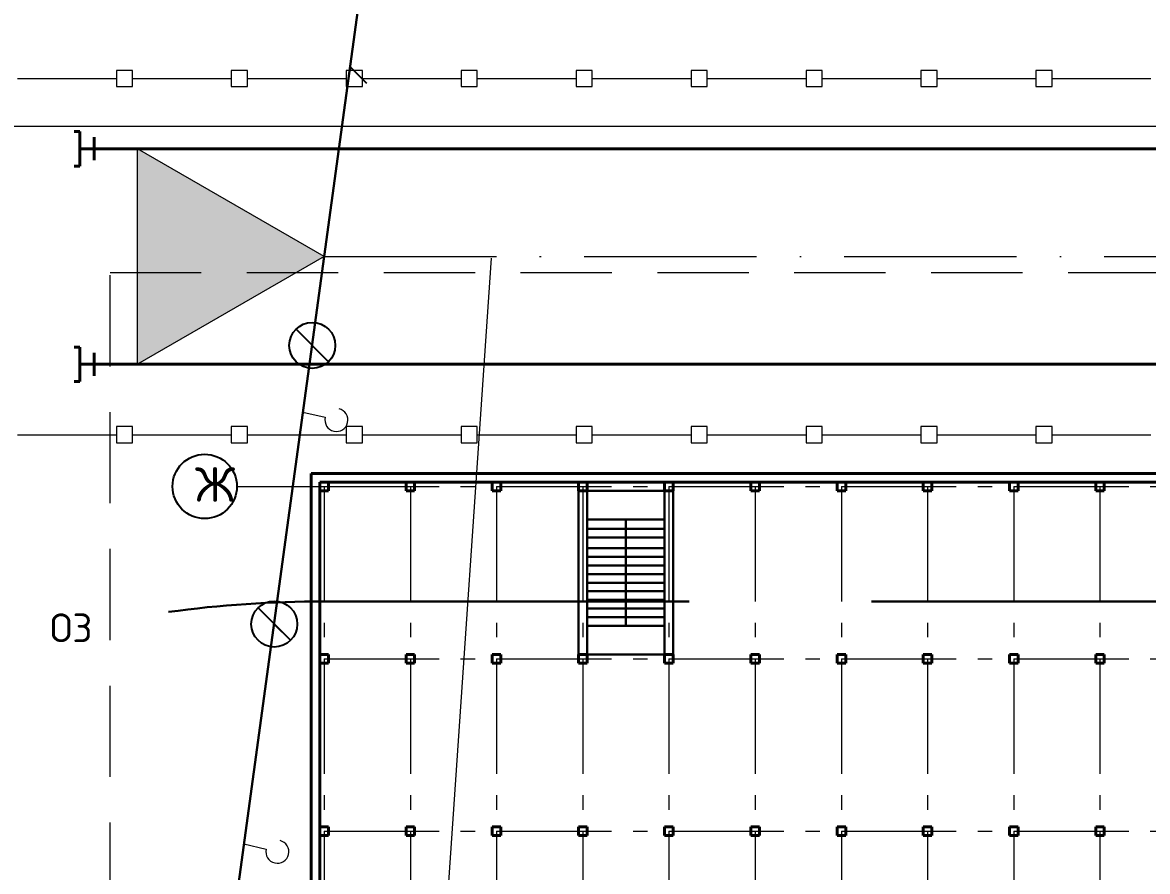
# Model space of a CAD drawing. Header units: millimetres. Extents: x -782 to 10910, y 3841 to 13237.
# Drawn here: x -609.9 to -531.6, y 4578 to 4637.1 of the extents above; entities that cross this region are included whole.
import ezdxf

# ---------------------------------------------------------------- set-up
doc = ezdxf.new("R2010")
doc.units = ezdxf.units.MM
for name, pattern in [('ACAD_ISO10W100', [18, 12, -3, 0, -3]), ('GOST2.303 6', [12, 8, -1.5, 1, -1.5]), ('штриховая2', [9.525, 6.35, -3.175])]:
    doc.linetypes.add(name, pattern=pattern)
doc.layers.add('1', color=7, linetype='Continuous')
doc.layers.add('Оbводка', color=1, linetype='Continuous', lineweight=90)
doc.styles.add('Isocpeur', font='isocpeur.ttf')

msp = doc.modelspace()

# ---------------------------------------------------------------- hatches: boundary and pattern name
at = {"lineweight": 25}
h = msp.add_hatch(dxfattribs=at)
h.set_pattern_fill('ANSI31', color=256)
h.paths.add_polyline_path([(-368.191661, 4463.807408), (-373.728346, 4463.807408), (-373.728346, 4456.807408), (-369.148621, 4456.807408)])
h.paths.add_polyline_path([(-395.838756, 4466.392732), (-395.525305, 4468.691212, -0.033531004), (-397.946103, 4470.807408), (-579.946103, 4470.807408, -0.033546474), (-582.368081, 4468.690313), (-582.053972, 4466.392661, -0.454591532), (-580.237257, 4464.807408), (-397.654949, 4464.807408, -0.454492205)])
h.paths.add_polyline_path([(-369.748667, 4685.053568), (-370.828143, 4685.160867, -0.097320235), (-378.998894, 4680.813979), (-608.743581, 4680.807442), (-609.838767, 4672.796344, -0.071737884), (-603.062159, 4673.807128), (-596.916666, 4673.836845, -0.164269753), (-582.368081, 4668.924503), (-582.053972, 4671.222156, -0.374956444), (-583.437252, 4672.807408, -1), (-580.237257, 4672.807408), (-397.654949, 4672.807408, -1), (-394.454955, 4672.807408, -0.381458001), (-395.874355, 4671.217636), (-395.556386, 4668.870434, -0.164703998), (-380.97554, 4673.807408), (-368.225183, 4673.807408)])
h.paths.add_polyline_path([(-603.696659, 4674.934966, -1), (-603.37666, 4674.934966, -1)], flags=16)
h.paths.add_polyline_path([(-395.874355, 4671.217636, -0.447745786), (-397.654949, 4672.807408), (-580.237257, 4672.807408, -0.454591532), (-582.053972, 4671.222156), (-582.368081, 4668.924503, -0.033546474), (-579.946103, 4666.807408), (-397.916183, 4666.807838, -0.032682346), (-395.556386, 4668.870434)])
h.paths.add_polyline_path([(-468.071309, 4672.209808), (-468.071309, 4678.809808), (-472.871309, 4678.809808), (-472.871309, 4672.209808)], flags=24)
h.paths.add_polyline_path([(-468.071309, 4664.861306), (-468.071309, 4671.461306), (-472.871309, 4671.461306), (-472.871309, 4664.861306)], flags=9)
h.paths.add_polyline_path([(-568.008949, 4665.132408), (-561.808949, 4665.132408), (-561.808949, 4669.932408), (-568.008949, 4669.932408)], flags=9)
h = msp.add_hatch(dxfattribs=at)
h.set_pattern_fill('AR-CONC', color=256, scale=0.025)
h.paths.add_polyline_path([(-608.743586, 4680.807408), (-609.946103, 4680.807408, 0.085693329), (-617.993627, 4679.417967), (-617.98751, 4668.509175, -0.096812565), (-609.838767, 4672.796344)])
h.paths.add_polyline_path([(-617.98751, 4668.509175), (-617.993627, 4679.417967, 0.317259017), (-633.946103, 4656.807408), (-633.946103, 4480.807408, 0.414213562), (-609.946103, 4456.807408), (-608.743586, 4456.807408), (-609.700546, 4463.807408), (-609.838767, 4464.818472, -0.331250642), (-626.946103, 4487.807408), (-626.946103, 4649.807408, -0.170440016), (-621.679003, 4664.810023, -0.232505761), (-622.146101, 4665.760209, -0.671055341), (-620.090862, 4666.601968, -0.029601779)])
h.paths.add_polyline_path([(-620.687894, 4666.669257), (-615.287894, 4666.669257), (-615.287894, 4671.469257), (-620.687894, 4671.469257)], flags=25)
h.paths.add_polyline_path([(-633.514713, 4548.873557), (-626.914713, 4548.873557), (-626.914713, 4553.673557), (-633.514713, 4553.673557)], flags=24)
h.paths.add_polyline_path([(-632.021103, 4479.706118), (-625.421103, 4479.706118), (-625.421103, 4484.506118), (-632.021103, 4484.506118)], flags=24)
h.paths.add_polyline_path([(-634.133065, 4600.843937), (-630.443071, 4600.843937), (-630.443071, 4605.16393), (-634.133065, 4605.16393)], flags=9)
at = {"lineweight": 20}
h = msp.add_hatch(dxfattribs=at)
h.set_pattern_fill('AR-CONC', color=256, scale=0.025)
h.paths.add_polyline_path([(-316.353466, 4463.807408), (-368.191661, 4463.807408), (-369.148621, 4456.807408), (-316.353466, 4456.807408)])
edge = h.paths.add_edge_path()
edge.add_line((-368.191661, 4463.807408), (-387.037143, 4463.807408))
edge.add_arc((-387.037143, 4475.807794), 12.000386, 223.86662461, 270, ccw=False)
edge.add_line((-395.688881, 4467.491743), (-395.838756, 4466.392732))
edge.add_arc((-396.054952, 4464.807408), 1.599997, 0, 82.23429528, ccw=False)
edge.add_arc((-396.054952, 4464.807408), 1.599997, -180, 0, ccw=False)
edge.add_line((-397.654949, 4464.807408), (-580.237257, 4464.807408))
edge.add_arc((-581.837255, 4464.807408), 1.599997, -180, 0, ccw=False)
edge.add_arc((-581.837255, 4464.807408), 1.599997, 97.78457087, 180, ccw=False)
edge.add_line((-582.053972, 4466.392661), (-582.204114, 4467.490923))
edge.add_arc((-590.855063, 4475.807794), 12.000386, 270, 316.12794469, ccw=False)
edge.add_line((-590.855063, 4463.807408), (-609.700546, 4463.807408))
edge.add_line((-609.700546, 4463.807408), (-608.743586, 4456.807408))
edge.add_line((-608.743586, 4456.807408), (-369.148621, 4456.807408))
edge.add_line((-369.148621, 4456.807408), (-368.191661, 4463.807408))
edge = h.paths.add_edge_path()
edge.add_arc((-387.037143, 4475.807794), 12.000386, 204.62550124, 223.86662461, ccw=False)
edge.add_line((-397.946103, 4470.807408), (-490.693853, 4470.807408))
edge.add_arc((-491.827745, 4471.200197), 1.199998, 199.10645728, 340.89354272, ccw=False)
edge.add_line((-492.961638, 4470.807408), (-579.946103, 4470.807408))
edge.add_arc((-590.855063, 4475.807794), 12.000386, 316.12794469, 335.37449876, ccw=False)
edge.add_line((-582.204114, 4467.490923), (-582.053972, 4466.392661))
edge.add_arc((-581.837255, 4464.807408), 1.599997, 0, 97.78457087, ccw=False)
edge.add_line((-580.237257, 4464.807408), (-397.654949, 4464.807408))
edge.add_arc((-396.054952, 4464.807408), 1.599997, 82.23429528, 180, ccw=False)
edge.add_line((-395.838756, 4466.392732), (-395.688881, 4467.491743))
edge = h.paths.add_edge_path()
edge.add_line((-369.173453, 4680.807408), (-608.743586, 4680.807408))
edge.add_line((-608.743586, 4680.807408), (-609.700546, 4673.807408))
edge.add_line((-609.700546, 4673.807408), (-590.855063, 4673.807408))
edge.add_arc((-590.855063, 4661.807022), 12.000386, 43.87205531, 90, ccw=False)
edge.add_line((-582.204114, 4670.123893), (-582.053972, 4671.222156))
edge.add_arc((-581.837255, 4672.807408), 1.599997, 180, 262.21542913, ccw=False)
edge.add_arc((-581.837255, 4672.807408), 1.599997, 0, 180, ccw=False)
edge.add_line((-580.237257, 4672.807408), (-397.654949, 4672.807408))
edge.add_arc((-396.054952, 4672.807408), 1.599997, 0, 180, ccw=False)
edge.add_arc((-396.054952, 4672.807408), 1.599997, -83.51900907, 0, ccw=False)
edge.add_line((-395.874355, 4671.217636), (-395.556386, 4668.870434))
edge.add_arc((-336.114625, 4576.116626), 110.1662, 117.53133097, 122.65399107, ccw=False)
edge.add_line((-387.037143, 4673.807408), (-368.225183, 4673.807408))
edge.add_line((-368.225183, 4673.807408), (-369.173453, 4680.807408))
edge = h.paths.add_edge_path()
edge.add_line((-608.743586, 4680.807408), (-617.994481, 4680.807408))
edge.add_line((-617.994481, 4680.807408), (-617.990367, 4673.414839))
edge.add_arc((-614.946103, 4661.807408), 12, 90, 104.69589657, ccw=False)
edge.add_line((-614.946103, 4673.807408), (-609.700546, 4673.807408))
edge.add_line((-609.700546, 4673.807408), (-608.743586, 4680.807408))
edge = h.paths.add_edge_path()
edge.add_line((-395.556386, 4668.870434), (-395.874355, 4671.217636))
edge.add_arc((-396.054952, 4672.807408), 1.599997, 180, 276.48099093, ccw=False)
edge.add_line((-397.654949, 4672.807408), (-580.237257, 4672.807408))
edge.add_arc((-581.837255, 4672.807408), 1.599997, -97.78457087, 0, ccw=False)
edge.add_line((-582.053972, 4671.222156), (-582.204114, 4670.123893))
edge.add_arc((-590.855063, 4661.807022), 12.000386, 24.62550124, 43.87205531, ccw=False)
edge.add_line((-579.946103, 4666.807408), (-495.336234, 4666.807408))
edge.add_arc((-494.750257, 4665.760209), 1.199998, 60.7700888, 119.2299112, ccw=False)
edge.add_line((-494.164279, 4666.807408), (-397.946103, 4666.807408))
edge.add_arc((-395.805836, 4666.743802), 2.141212, 83.30987815, 178.29773268, ccw=False)
h.paths.add_polyline_path([(-493.997563, 4666.092173), (-490.757568, 4666.092173), (-490.757568, 4666.807408), (-493.997563, 4666.807408)])
h.paths.add_polyline_path([(-368.225183, 4673.807408), (-316.353466, 4673.807408), (-316.353466, 4680.807408), (-369.173453, 4680.807408)])
edge = h.paths.add_edge_path()
edge.add_arc((-609.946103, 4656.807408), 24, 109.59180627, 180)
edge.add_line((-633.946103, 4656.807408), (-633.946103, 4480.807408))
edge.add_arc((-609.946103, 4480.807408), 24, 180, 270)
edge.add_line((-609.946103, 4456.807408), (-608.743586, 4456.807408))
edge.add_line((-608.743586, 4456.807408), (-609.700546, 4463.807408))
edge.add_line((-609.700546, 4463.807408), (-614.946103, 4463.807408))
edge.add_arc((-637.916666, 4452.836845), 25.455844, 25.52877937, 64.47122063)
edge.add_line((-626.946103, 4475.807408), (-626.946103, 4661.807408))
edge.add_arc((-614.946103, 4661.807408), 12, 104.69589657, 180, ccw=False)
edge.add_line((-617.990367, 4673.414839), (-617.993708, 4679.417938))
at = {"lineweight": 25}
h = msp.add_hatch(dxfattribs=at)
h.set_pattern_fill('AR-CONC', color=256, scale=0.025)
h.paths.add_polyline_path([(-583.437252, 4464.807408, -0.374956444), (-582.053972, 4466.392661), (-582.204114, 4467.490923, -0.204033738), (-590.855063, 4463.807408), (-602.946103, 4463.807408, -0.072953131), (-609.838767, 4464.818472), (-608.743586, 4456.807408), (-375.228346, 4456.807408), (-375.228346, 4463.807408), (-387.037143, 4463.807408, -0.077886135), (-390.708441, 4464.382785), (-394.459977, 4464.680734, -0.96113778), (-397.654949, 4464.807408), (-580.237257, 4464.807408, -1)])
h.paths.add_polyline_path([(-633.514713, 4548.873557), (-626.914713, 4548.873557), (-626.914713, 4553.673557), (-633.514713, 4553.673557)], flags=24)
h.paths.add_polyline_path([(-632.021103, 4479.706118), (-625.421103, 4479.706118), (-625.421103, 4484.506118), (-632.021103, 4484.506118)], flags=24)
h.paths.add_polyline_path([(-634.133065, 4600.843937), (-630.443071, 4600.843937), (-630.443071, 4605.16393), (-634.133065, 4605.16393)], flags=9)
h.paths.add_polyline_path([(-468.071309, 4457.905008), (-468.071309, 4464.505008), (-472.871309, 4464.505008), (-472.871309, 4457.905008)], flags=24)
edge = h.paths.add_edge_path()
edge.add_arc((-609.946103, 4656.807408), 24, 109.59160183, 180)
edge.add_line((-633.946103, 4656.807408), (-633.946103, 4480.807408))
edge.add_arc((-609.946103, 4480.807408), 24, 180, 270)
edge.add_line((-609.946103, 4456.807408), (-608.743586, 4456.807408))
edge.add_line((-608.743586, 4456.807408), (-609.700546, 4463.807408))
edge.add_line((-609.700546, 4463.807408), (-609.838767, 4464.818472))
edge.add_arc((-602.946103, 4487.807408), 24, 180, 253.30994122, ccw=False)
edge.add_line((-626.946103, 4487.807408), (-626.946103, 4661.807408))
edge.add_arc((-614.946103, 4661.807408), 12, 104.69537151, 180, ccw=False)
edge.add_line((-617.990261, 4673.414867), (-617.993627, 4679.417967))
at = {"lineweight": 20}
h = msp.add_hatch(dxfattribs=at)
h.set_pattern_fill('ANSI31', color=256, angle=90)
h.set_pattern_definition([(135, (-2824.641, 1373.7972), (-2.245064, -2.245064), [])])
h.paths.add_polyline_path([(-579.946103, 4470.807408, -0.084176912), (-582.204114, 4467.490923), (-582.053972, 4466.392661, -0.454591532), (-580.237257, 4464.807408), (-397.654949, 4464.807408, -0.454492205), (-395.838756, 4466.392732), (-395.688881, 4467.491743, -0.084153049), (-397.946103, 4470.807408), (-490.693853, 4470.807408, -0.71189231), (-492.961638, 4470.807408)])
h.paths.add_polyline_path([(-580.237257, 4672.807408, -0.454591532), (-582.053972, 4671.222156), (-582.204114, 4670.123893, -0.084176912), (-579.946103, 4666.807408), (-495.336234, 4666.807408, -0.260759243), (-494.164279, 4666.807408), (-397.946103, 4666.807408, -0.083164554), (-395.721467, 4670.089038), (-395.874355, 4671.217636, -0.447745786), (-397.654949, 4672.807408)])
h.paths.add_polyline_path([(-493.99518, 4666.152561), (-488.59518, 4666.152561), (-488.59518, 4670.952561), (-493.99518, 4670.952561)], flags=9)
h.paths.add_polyline_path([(-360.290529, 4665.506476), (-355.290529, 4665.506476), (-355.290529, 4670.306476), (-360.290529, 4670.306476)], flags=9)
h = msp.add_hatch(color=256, dxfattribs=at)
h.dxf.hatch_style = 1
h.paths.add_polyline_path([(-375.946102, 4517.907408), (-387.039436, 4517.907408), (-388.946103, 4516.807408), (-375.946102, 4509.307408)])
h.paths.add_polyline_path([(-375.946102, 4524.307408), (-387.039436, 4517.907408), (-375.946102, 4517.907408)])
h.paths.add_polyline_path([(-590.868024, 4516.560537), (-591.163415, 4516.71995), (-590.600979, 4517.762144), (-590.85277, 4517.907408), (-601.946105, 4517.907408), (-601.946105, 4509.307408), (-591.543478, 4515.308923)])
h.paths.add_polyline_path([(-601.946105, 4524.307408), (-601.946105, 4517.907408), (-590.85277, 4517.907408)])
h.paths.add_polyline_path([(-590.85277, 4619.707408), (-601.946105, 4619.707408), (-601.946105, 4613.307408)])
h.paths.add_polyline_path([(-601.946105, 4628.307408), (-601.946105, 4619.707408), (-590.85277, 4619.707408), (-588.946103, 4620.807408)])
h.paths.add_polyline_path([(-375.946102, 4619.707408), (-387.039436, 4619.707408), (-375.946102, 4613.307408)])
h.paths.add_polyline_path([(-375.946102, 4628.307408), (-387.186612, 4621.822499), (-387.252892, 4621.543297), (-386.926307, 4621.465769), (-387.30707, 4619.861812), (-387.039436, 4619.707408), (-375.946102, 4619.707408)])

# ---------------------------------------------------------------- linework, layer by layer
at = {"lineweight": 30}
for p, q in [((-588.946103, 4620.807408), (-581.837255, 4672.807408)), ((-595.989439, 4569.286622), (-588.946103, 4620.807408)), ((-570.646103, 4605.107408), (-565.246103, 4605.107408)), ((-571.246103, 4604.507408), (-571.246103, 4593.107408)), ((-570.646103, 4593.107408), (-570.646103, 4604.507408)), ((-570.646103, 4604.507408), (-570.646103, 4602.507408)), ((-570.646103, 4604.507408), (-565.246103, 4604.507408)), ((-565.246103, 4604.507408), (-565.246103, 4593.107408)), ((-564.646103, 4593.107408), (-564.646103, 4604.507408)), ((-570.646103, 4602.507408), (-565.246103, 4602.507408)), ((-570.646103, 4601.846091), (-565.246103, 4601.846091)), ((-567.946103, 4595.107408), (-567.946103, 4602.507408)), ((-570.646103, 4601.246091), (-565.246103, 4601.246091)), ((-570.646103, 4600.507408), (-565.246103, 4600.507408)), ((-570.646103, 4599.907408), (-565.246103, 4599.907408)), ((-570.646103, 4599.307408), (-565.246103, 4599.307408)), ((-570.646103, 4598.707408), (-565.246103, 4598.707408)), ((-570.646103, 4598.107408), (-565.246103, 4598.107408)), ((-570.646103, 4597.507408), (-565.246103, 4597.507408)), ((-570.646103, 4596.907408), (-565.246103, 4596.907408)), ((-570.646103, 4596.307408), (-565.246103, 4596.307408)), ((-570.646103, 4595.707408), (-565.246103, 4595.707408)), ((-570.646103, 4593.107408), (-570.646103, 4595.107408)), ((-570.646103, 4595.107408), (-565.246103, 4595.107408)), ((-565.246103, 4593.107408), (-570.646103, 4593.107408))]:
    msp.add_line(p, q, dxfattribs=at)
at = {"lineweight": 25}
for p, q in [((-587.1272, 4634.017202), (-585.995831, 4632.885833)), ((-588.640803, 4613.49073), (-590.903541, 4615.753468)), ((-589.772172, 4614.622099), (-588.640803, 4613.49073)), ((-591.285776, 4594.095627), (-593.548514, 4596.358365)), ((-570.646103, 4595.107408), (-570.646103, 4595.707408)), ((-592.417145, 4595.226996), (-591.285776, 4594.095627))]:
    msp.add_line(p, q, dxfattribs=at)
at = {"lineweight": 20}
for p, q in [((-610.286104, 4633.195352), (-603.406116, 4633.195352)), ((-602.286118, 4633.195352), (-595.406129, 4633.195352)), ((-594.286131, 4633.195352), (-587.406142, 4633.195352)), ((-586.286144, 4633.195352), (-579.406156, 4633.195352)), ((-578.286158, 4633.195352), (-571.406169, 4633.195352)), ((-570.286171, 4633.195352), (-563.406182, 4633.195352)), ((-562.286184, 4633.195352), (-555.406196, 4633.195352)), ((-554.286198, 4633.195352), (-547.406209, 4633.195352)), ((-546.286211, 4633.195352), (-539.406222, 4633.195352)), ((-538.286224, 4633.195352), (-531.406236, 4633.195352)), ((-601.946105, 4627.50741), (-601.946105, 4628.307408)), ((-601.946105, 4613.307408), (-601.946105, 4628.307408)), ((-588.946103, 4620.807408), (-601.946105, 4628.307408)), ((-588.946103, 4620.807408), (-601.946105, 4613.307408)), ((-580.83881, 4568.817203), (-577.309, 4620.697261)), ((-610.286104, 4608.407408), (-603.406116, 4608.407408)), ((-602.286118, 4608.407408), (-595.406129, 4608.407408)), ((-594.286131, 4608.407408), (-587.406142, 4608.407408)), ((-586.286144, 4608.407408), (-579.406156, 4608.407408)), ((-578.286158, 4608.407408), (-571.406169, 4608.407408)), ((-570.286171, 4608.407408), (-563.406182, 4608.407408)), ((-562.286184, 4608.407408), (-555.406196, 4608.407408)), ((-554.286198, 4608.407408), (-547.406209, 4608.407408)), ((-546.286211, 4608.407408), (-539.406222, 4608.407408)), ((-538.286224, 4608.407408), (-531.406236, 4608.407408))]:
    msp.add_line(p, q, dxfattribs=at)
at = {"lineweight": 13}
for p, q in [((-602.286118, 4633.755351), (-603.406116, 4633.755351)), ((-603.406116, 4633.755351), (-603.406116, 4632.635353)), ((-602.286118, 4632.635353), (-602.286118, 4633.755351)), ((-594.286131, 4633.755351), (-595.406129, 4633.755351)), ((-595.406129, 4633.755351), (-595.406129, 4632.635353)), ((-594.286131, 4632.635353), (-594.286131, 4633.755351)), ((-586.286144, 4633.755351), (-587.406142, 4633.755351)), ((-587.406142, 4633.755351), (-587.406142, 4632.635353)), ((-586.286144, 4632.635353), (-586.286144, 4633.755351)), ((-578.286158, 4633.755351), (-579.406156, 4633.755351)), ((-579.406156, 4633.755351), (-579.406156, 4632.635353)), ((-578.286158, 4632.635353), (-578.286158, 4633.755351)), ((-570.286171, 4633.755351), (-571.406169, 4633.755351)), ((-571.406169, 4633.755351), (-571.406169, 4632.635353)), ((-570.286171, 4632.635353), (-570.286171, 4633.755351)), ((-562.286184, 4633.755351), (-563.406182, 4633.755351)), ((-563.406182, 4633.755351), (-563.406182, 4632.635353)), ((-562.286184, 4632.635353), (-562.286184, 4633.755351)), ((-554.286198, 4633.755351), (-555.406196, 4633.755351)), ((-555.406196, 4633.755351), (-555.406196, 4632.635353)), ((-554.286198, 4632.635353), (-554.286198, 4633.755351)), ((-546.286211, 4633.755351), (-547.406209, 4633.755351)), ((-547.406209, 4633.755351), (-547.406209, 4632.635353)), ((-546.286211, 4632.635353), (-546.286211, 4633.755351)), ((-538.286224, 4633.755351), (-539.406222, 4633.755351)), ((-539.406222, 4633.755351), (-539.406222, 4632.635353)), ((-538.286224, 4632.635353), (-538.286224, 4633.755351)), ((-603.406116, 4632.635353), (-602.286118, 4632.635353)), ((-595.406129, 4632.635353), (-594.286131, 4632.635353)), ((-587.406142, 4632.635353), (-586.286144, 4632.635353)), ((-579.406156, 4632.635353), (-578.286158, 4632.635353)), ((-571.406169, 4632.635353), (-570.286171, 4632.635353)), ((-563.406182, 4632.635353), (-562.286184, 4632.635353)), ((-555.406196, 4632.635353), (-554.286198, 4632.635353)), ((-547.406209, 4632.635353), (-546.286211, 4632.635353)), ((-539.406222, 4632.635353), (-538.286224, 4632.635353)), ((-590.425436, 4609.986346), (-588.868632, 4609.617086)), ((-602.286118, 4608.967407), (-603.406116, 4608.967407)), ((-603.406116, 4608.967407), (-603.406116, 4607.847409)), ((-602.286118, 4607.847409), (-602.286118, 4608.967407)), ((-594.286131, 4608.967407), (-595.406129, 4608.967407)), ((-595.406129, 4608.967407), (-595.406129, 4607.847409)), ((-594.286131, 4607.847409), (-594.286131, 4608.967407)), ((-586.286144, 4608.967407), (-587.406142, 4608.967407)), ((-587.406142, 4608.967407), (-587.406142, 4607.847409)), ((-586.286144, 4607.847409), (-586.286144, 4608.967407)), ((-578.286158, 4608.967407), (-579.406156, 4608.967407)), ((-579.406156, 4608.967407), (-579.406156, 4607.847409)), ((-578.286158, 4607.847409), (-578.286158, 4608.967407)), ((-570.286171, 4608.967407), (-571.406169, 4608.967407)), ((-571.406169, 4608.967407), (-571.406169, 4607.847409)), ((-570.286171, 4607.847409), (-570.286171, 4608.967407)), ((-562.286184, 4608.967407), (-563.406182, 4608.967407)), ((-563.406182, 4608.967407), (-563.406182, 4607.847409)), ((-562.286184, 4607.847409), (-562.286184, 4608.967407)), ((-554.286198, 4608.967407), (-555.406196, 4608.967407)), ((-555.406196, 4608.967407), (-555.406196, 4607.847409)), ((-554.286198, 4607.847409), (-554.286198, 4608.967407)), ((-546.286211, 4608.967407), (-547.406209, 4608.967407)), ((-547.406209, 4608.967407), (-547.406209, 4607.847409)), ((-546.286211, 4607.847409), (-546.286211, 4608.967407)), ((-538.286224, 4608.967407), (-539.406222, 4608.967407)), ((-539.406222, 4608.967407), (-539.406222, 4607.847409)), ((-538.286224, 4607.847409), (-538.286224, 4608.967407)), ((-603.406116, 4607.847409), (-602.286118, 4607.847409)), ((-595.406129, 4607.847409), (-594.286131, 4607.847409)), ((-587.406142, 4607.847409), (-586.286144, 4607.847409)), ((-579.406156, 4607.847409), (-578.286158, 4607.847409)), ((-571.406169, 4607.847409), (-570.286171, 4607.847409)), ((-563.406182, 4607.847409), (-562.286184, 4607.847409)), ((-555.406196, 4607.847409), (-554.286198, 4607.847409)), ((-547.406209, 4607.847409), (-546.286211, 4607.847409)), ((-539.406222, 4607.847409), (-538.286224, 4607.847409)), ((-594.534213, 4579.931354), (-592.977408, 4579.562095))]:
    msp.add_line(p, q, dxfattribs=at)
at = {"color": 240, "lineweight": 20, "true_color": 0xed1f24}
msp.add_line((-617.885913, 4629.877145), (-415.603295, 4629.877145), dxfattribs=at)
at = {"lineweight": 40}
for p, q in [((-606.346103, 4629.507406), (-605.946103, 4629.507406)), ((-605.946103, 4629.507406), (-605.946103, 4627.10741)), ((-604.946105, 4627.50741), (-604.946105, 4629.107407)), ((-588.946103, 4628.307408), (-605.946103, 4628.307408)), ((-588.946103, 4628.307408), (-388.946103, 4628.307408)), ((-606.346103, 4627.10741), (-605.946103, 4627.10741)), ((-606.346103, 4614.507406), (-605.946103, 4614.507406)), ((-605.946103, 4614.507406), (-605.946103, 4612.10741)), ((-604.946105, 4612.50741), (-604.946105, 4614.107407)), ((-588.946103, 4613.307408), (-605.946103, 4613.307408)), ((-388.946103, 4613.307408), (-588.946103, 4613.307408)), ((-606.346103, 4612.10741), (-605.946103, 4612.10741)), ((-589.246103, 4605.707408), (-589.846103, 4605.707408)), ((-589.846103, 4605.707408), (-589.846103, 4535.249356)), ((-388.046103, 4605.707408), (-589.246103, 4605.707408)), ((-588.646103, 4605.107408), (-589.246103, 4605.107408)), ((-589.246103, 4605.107408), (-589.246103, 4604.507408)), ((-388.646103, 4605.107408), (-589.246103, 4605.107408)), ((-589.246103, 4605.107408), (-589.246103, 4532.507408)), ((-588.646103, 4604.507408), (-588.646103, 4605.107408)), ((-582.646103, 4605.107408), (-583.246103, 4605.107408)), ((-583.246103, 4605.107408), (-583.246103, 4604.507408)), ((-582.646103, 4604.507408), (-582.646103, 4605.107408)), ((-576.646103, 4605.107408), (-577.246103, 4605.107408)), ((-577.246103, 4605.107408), (-577.246103, 4604.507408)), ((-576.646103, 4604.507408), (-576.646103, 4605.107408)), ((-570.646103, 4605.107408), (-571.246103, 4605.107408)), ((-571.246103, 4605.107408), (-571.246103, 4604.507408)), ((-570.646103, 4604.507408), (-570.646103, 4605.107408)), ((-564.646103, 4605.107408), (-565.246103, 4605.107408)), ((-565.246103, 4605.107408), (-565.246103, 4604.507408)), ((-564.646103, 4604.507408), (-564.646103, 4605.107408)), ((-558.646103, 4605.107408), (-559.246103, 4605.107408)), ((-559.246103, 4605.107408), (-559.246103, 4604.507408)), ((-558.646103, 4604.507408), (-558.646103, 4605.107408)), ((-552.646103, 4605.107408), (-553.246103, 4605.107408)), ((-553.246103, 4605.107408), (-553.246103, 4604.507408)), ((-552.646103, 4604.507408), (-552.646103, 4605.107408)), ((-546.646103, 4605.107408), (-547.246103, 4605.107408)), ((-547.246103, 4605.107408), (-547.246103, 4604.507408)), ((-546.646103, 4604.507408), (-546.646103, 4605.107408)), ((-540.646103, 4605.107408), (-541.246103, 4605.107408)), ((-541.246103, 4605.107408), (-541.246103, 4604.507408)), ((-540.646103, 4604.507408), (-540.646103, 4605.107408)), ((-534.646103, 4605.107408), (-535.246103, 4605.107408)), ((-535.246103, 4605.107408), (-535.246103, 4604.507408)), ((-534.646103, 4604.507408), (-534.646103, 4605.107408)), ((-589.246103, 4604.507408), (-588.646103, 4604.507408)), ((-583.246103, 4604.507408), (-582.646103, 4604.507408)), ((-577.246103, 4604.507408), (-576.646103, 4604.507408)), ((-571.246103, 4604.507408), (-570.646103, 4604.507408)), ((-565.246103, 4604.507408), (-564.646103, 4604.507408)), ((-559.246103, 4604.507408), (-558.646103, 4604.507408)), ((-553.246103, 4604.507408), (-552.646103, 4604.507408)), ((-547.246103, 4604.507408), (-546.646103, 4604.507408)), ((-541.246103, 4604.507408), (-540.646103, 4604.507408)), ((-535.246103, 4604.507408), (-534.646103, 4604.507408)), ((-588.646103, 4593.107408), (-589.246103, 4593.107408)), ((-589.246103, 4593.107408), (-589.246103, 4592.507408)), ((-589.246103, 4592.507408), (-588.646103, 4592.507408)), ((-588.646103, 4592.507408), (-588.646103, 4593.107408)), ((-582.646103, 4593.107408), (-583.246103, 4593.107408)), ((-583.246103, 4593.107408), (-583.246103, 4592.507408)), ((-583.246103, 4592.507408), (-582.646103, 4592.507408)), ((-582.646103, 4592.507408), (-582.646103, 4593.107408)), ((-576.646103, 4593.107408), (-577.246103, 4593.107408)), ((-577.246103, 4593.107408), (-577.246103, 4592.507408)), ((-577.246103, 4592.507408), (-576.646103, 4592.507408)), ((-576.646103, 4592.507408), (-576.646103, 4593.107408)), ((-570.646103, 4593.107408), (-571.246103, 4593.107408)), ((-571.246103, 4593.107408), (-571.246103, 4592.507408)), ((-571.246103, 4592.507408), (-570.646103, 4592.507408)), ((-570.646103, 4592.507408), (-570.646103, 4593.107408)), ((-564.646103, 4593.107408), (-565.246103, 4593.107408)), ((-565.246103, 4593.107408), (-565.246103, 4592.507408)), ((-565.246103, 4592.507408), (-564.646103, 4592.507408)), ((-564.646103, 4592.507408), (-564.646103, 4593.107408)), ((-558.646103, 4593.107408), (-559.246103, 4593.107408)), ((-559.246103, 4593.107408), (-559.246103, 4592.507408)), ((-559.246103, 4592.507408), (-558.646103, 4592.507408)), ((-558.646103, 4592.507408), (-558.646103, 4593.107408)), ((-552.646103, 4593.107408), (-553.246103, 4593.107408)), ((-553.246103, 4593.107408), (-553.246103, 4592.507408)), ((-553.246103, 4592.507408), (-552.646103, 4592.507408)), ((-552.646103, 4592.507408), (-552.646103, 4593.107408)), ((-546.646103, 4593.107408), (-547.246103, 4593.107408)), ((-547.246103, 4593.107408), (-547.246103, 4592.507408)), ((-547.246103, 4592.507408), (-546.646103, 4592.507408)), ((-546.646103, 4592.507408), (-546.646103, 4593.107408)), ((-540.646103, 4593.107408), (-541.246103, 4593.107408)), ((-541.246103, 4593.107408), (-541.246103, 4592.507408)), ((-541.246103, 4592.507408), (-540.646103, 4592.507408)), ((-540.646103, 4592.507408), (-540.646103, 4593.107408)), ((-534.646103, 4593.107408), (-535.246103, 4593.107408)), ((-535.246103, 4593.107408), (-535.246103, 4592.507408)), ((-535.246103, 4592.507408), (-534.646103, 4592.507408)), ((-534.646103, 4592.507408), (-534.646103, 4593.107408)), ((-588.646103, 4581.107408), (-589.246103, 4581.107408)), ((-589.246103, 4581.107408), (-589.246103, 4580.507408)), ((-588.646103, 4580.507408), (-588.646103, 4581.107408)), ((-582.646103, 4581.107408), (-583.246103, 4581.107408)), ((-583.246103, 4581.107408), (-583.246103, 4580.507408)), ((-582.646103, 4580.507408), (-582.646103, 4581.107408)), ((-576.646103, 4581.107408), (-577.246103, 4581.107408)), ((-577.246103, 4581.107408), (-577.246103, 4580.507408)), ((-576.646103, 4580.507408), (-576.646103, 4581.107408)), ((-570.646103, 4581.107408), (-571.246103, 4581.107408)), ((-571.246103, 4581.107408), (-571.246103, 4580.507408)), ((-570.646103, 4580.507408), (-570.646103, 4581.107408)), ((-564.646103, 4581.107408), (-565.246103, 4581.107408)), ((-565.246103, 4581.107408), (-565.246103, 4580.507408)), ((-564.646103, 4580.507408), (-564.646103, 4581.107408)), ((-558.646103, 4581.107408), (-559.246103, 4581.107408)), ((-559.246103, 4581.107408), (-559.246103, 4580.507408)), ((-558.646103, 4580.507408), (-558.646103, 4581.107408)), ((-552.646103, 4581.107408), (-553.246103, 4581.107408)), ((-553.246103, 4581.107408), (-553.246103, 4580.507408)), ((-552.646103, 4580.507408), (-552.646103, 4581.107408)), ((-546.646103, 4581.107408), (-547.246103, 4581.107408)), ((-547.246103, 4581.107408), (-547.246103, 4580.507408)), ((-546.646103, 4580.507408), (-546.646103, 4581.107408)), ((-540.646103, 4581.107408), (-541.246103, 4581.107408)), ((-541.246103, 4581.107408), (-541.246103, 4580.507408)), ((-540.646103, 4580.507408), (-540.646103, 4581.107408)), ((-534.646103, 4581.107408), (-535.246103, 4581.107408)), ((-535.246103, 4581.107408), (-535.246103, 4580.507408)), ((-534.646103, 4580.507408), (-534.646103, 4581.107408)), ((-589.246103, 4580.507408), (-588.646103, 4580.507408)), ((-583.246103, 4580.507408), (-582.646103, 4580.507408)), ((-577.246103, 4580.507408), (-576.646103, 4580.507408)), ((-571.246103, 4580.507408), (-570.646103, 4580.507408)), ((-565.246103, 4580.507408), (-564.646103, 4580.507408)), ((-559.246103, 4580.507408), (-558.646103, 4580.507408)), ((-553.246103, 4580.507408), (-552.646103, 4580.507408)), ((-547.246103, 4580.507408), (-546.646103, 4580.507408)), ((-541.246103, 4580.507408), (-540.646103, 4580.507408)), ((-535.246103, 4580.507408), (-534.646103, 4580.507408))]:
    msp.add_line(p, q, dxfattribs=at)
at = {"linetype": 'ACAD_ISO10W100', "lineweight": 20}
for p, q in [((-588.946103, 4620.807408), (-388.946103, 4620.807408)), ((-595.054869, 4604.807408), (-588.289719, 4604.807408))]:
    msp.add_line(p, q, dxfattribs=at)
at = {"linetype": 'штриховая2', "lineweight": 20}
for p, q in [((-603.846103, 4517.907408), (-603.846103, 4619.707408)), ((-603.846103, 4619.707408), (-388.046103, 4619.707408))]:
    msp.add_line(p, q, dxfattribs=at)
at = {"linetype": 'GOST2.303 6', "lineweight": 20}
for p, q in [((-588.946103, 4604.807408), (-388.946103, 4604.807408)), ((-588.946103, 4604.807408), (-588.946103, 4532.807408)), ((-582.946103, 4604.807408), (-582.946103, 4532.807408)), ((-576.946103, 4604.807408), (-576.946103, 4532.807408)), ((-570.946103, 4604.807408), (-570.946103, 4532.807408)), ((-564.946103, 4604.807408), (-564.946103, 4532.807408)), ((-558.946103, 4604.807408), (-558.946103, 4532.807408)), ((-552.946103, 4604.807408), (-552.946103, 4532.807408)), ((-546.946103, 4604.807408), (-546.946103, 4532.807408)), ((-540.946103, 4604.807408), (-540.946103, 4532.807408)), ((-534.946103, 4604.807408), (-534.946103, 4532.807408)), ((-588.946103, 4592.807408), (-388.946103, 4592.807408)), ((-588.946103, 4580.807408), (-388.946103, 4580.807408))]:
    msp.add_line(p, q, dxfattribs=at)
at = {"linetype": 'штриховая2', "lineweight": 30, "ltscale": 4}
msp.add_line((-588.946103, 4596.807408), (-388.946103, 4596.807408), dxfattribs=at)
at = {"lineweight": 25}
for centre in [(-589.772172, 4614.622099), (-592.417145, 4595.226996)]:
    msp.add_circle(centre, 1.599997, dxfattribs=at)
at = {"lineweight": 13}
for centre in [(-588.09023, 4609.432457), (-592.199006, 4579.377465)]:
    msp.add_arc(centre, 0.799999, 166.65656931, 76.65656931, dxfattribs=at)
at = {"linetype": 'штриховая2', "lineweight": 30, "ltscale": 4}
msp.add_arc((-588.946103, 4516.807408), 80, 90, 97.78457087, dxfattribs=at)
at = {"layer": 'Оbводка', "color": 0, "lineweight": -2}
msp.add_circle((-597.260616, 4604.807408), 2.239996, dxfattribs=at)

# ---------------------------------------------------------------- texts
at = {"layer": '1', "width": 335.51997649, "attachment_point": 1, "style": 'Isocpeur'}
for s, insert, char_height in [('Ж', (-597.93152, 4606.14181), 2.399996), ('ОЗ', (-608.036206, 4595.965456), 2)]:
    msp.add_mtext(s, dxfattribs=dict(at, insert=insert, char_height=char_height))

doc.saveas('drawing.dxf')
